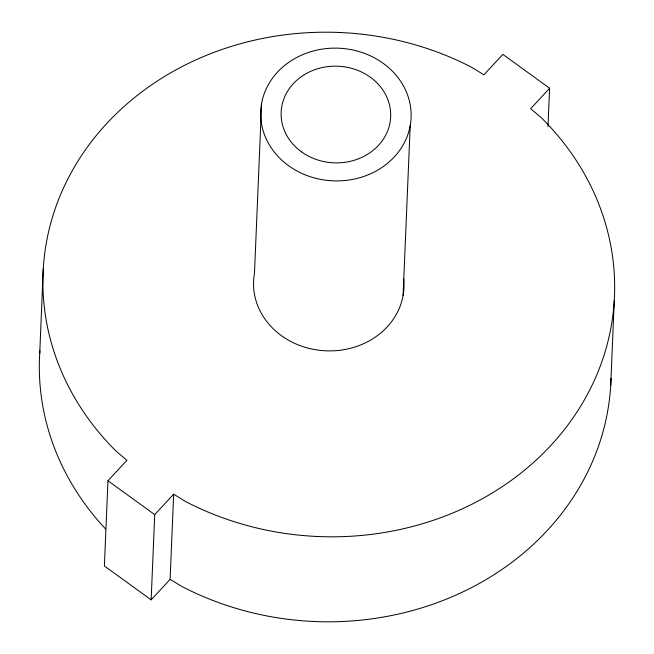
<?xml version="1.0" encoding="UTF-8"?>
<svg xmlns="http://www.w3.org/2000/svg" width="654" height="654" viewBox="0 0 654 654"><rect width="100%" height="100%" fill="white"/><g stroke="black" fill="none" stroke-linecap="round" stroke-linejoin="round"><path stroke-width="0.98" d="M39.722 353.561L43.278 268.573M107.959 480.764L104.387 565.972L151.148 599.841L170.097 579.387L173.67 494.179L185.761 501.634A285.953 252.248 2.4 0 0 550.905 445.399A285.953 252.248 2.4 0 0 541.299 117.72L530.656 108.703L549.605 88.241L502.844 54.372L483.895 74.826L471.804 67.378A285.953 252.248 2.4 0 0 106.651 123.606A285.953 252.248 2.4 0 0 116.265 451.293L126.901 460.31L107.959 480.764L154.72 514.641L151.148 599.841M261.6 103.43L254.471 273.405A75.251 66.381 2.4 0 0 326.787 350.855A75.251 66.381 2.4 0 0 403.608 278.277M403.085 295.6L410.213 125.617A75.251 66.381 2.4 0 0 308.966 52.279A75.251 66.381 2.4 0 0 288.537 165.666A75.251 66.381 2.4 0 0 410.213 125.617M547.995 126.688L549.605 88.241M610.722 385.427L614.278 300.439M154.72 514.641L173.67 494.179M170.097 579.387L182.196 586.622A285.953 252.248 2.4 0 0 611.032 378.339M105.539 528.923A285.953 252.248 2.4 0 1 39.919 350.536M301.404 151.777A54.813 48.355 2.4 0 0 390.029 122.609A54.813 48.355 2.4 0 0 316.283 69.185A54.813 48.355 2.4 0 0 301.404 151.777"/></g></svg>
